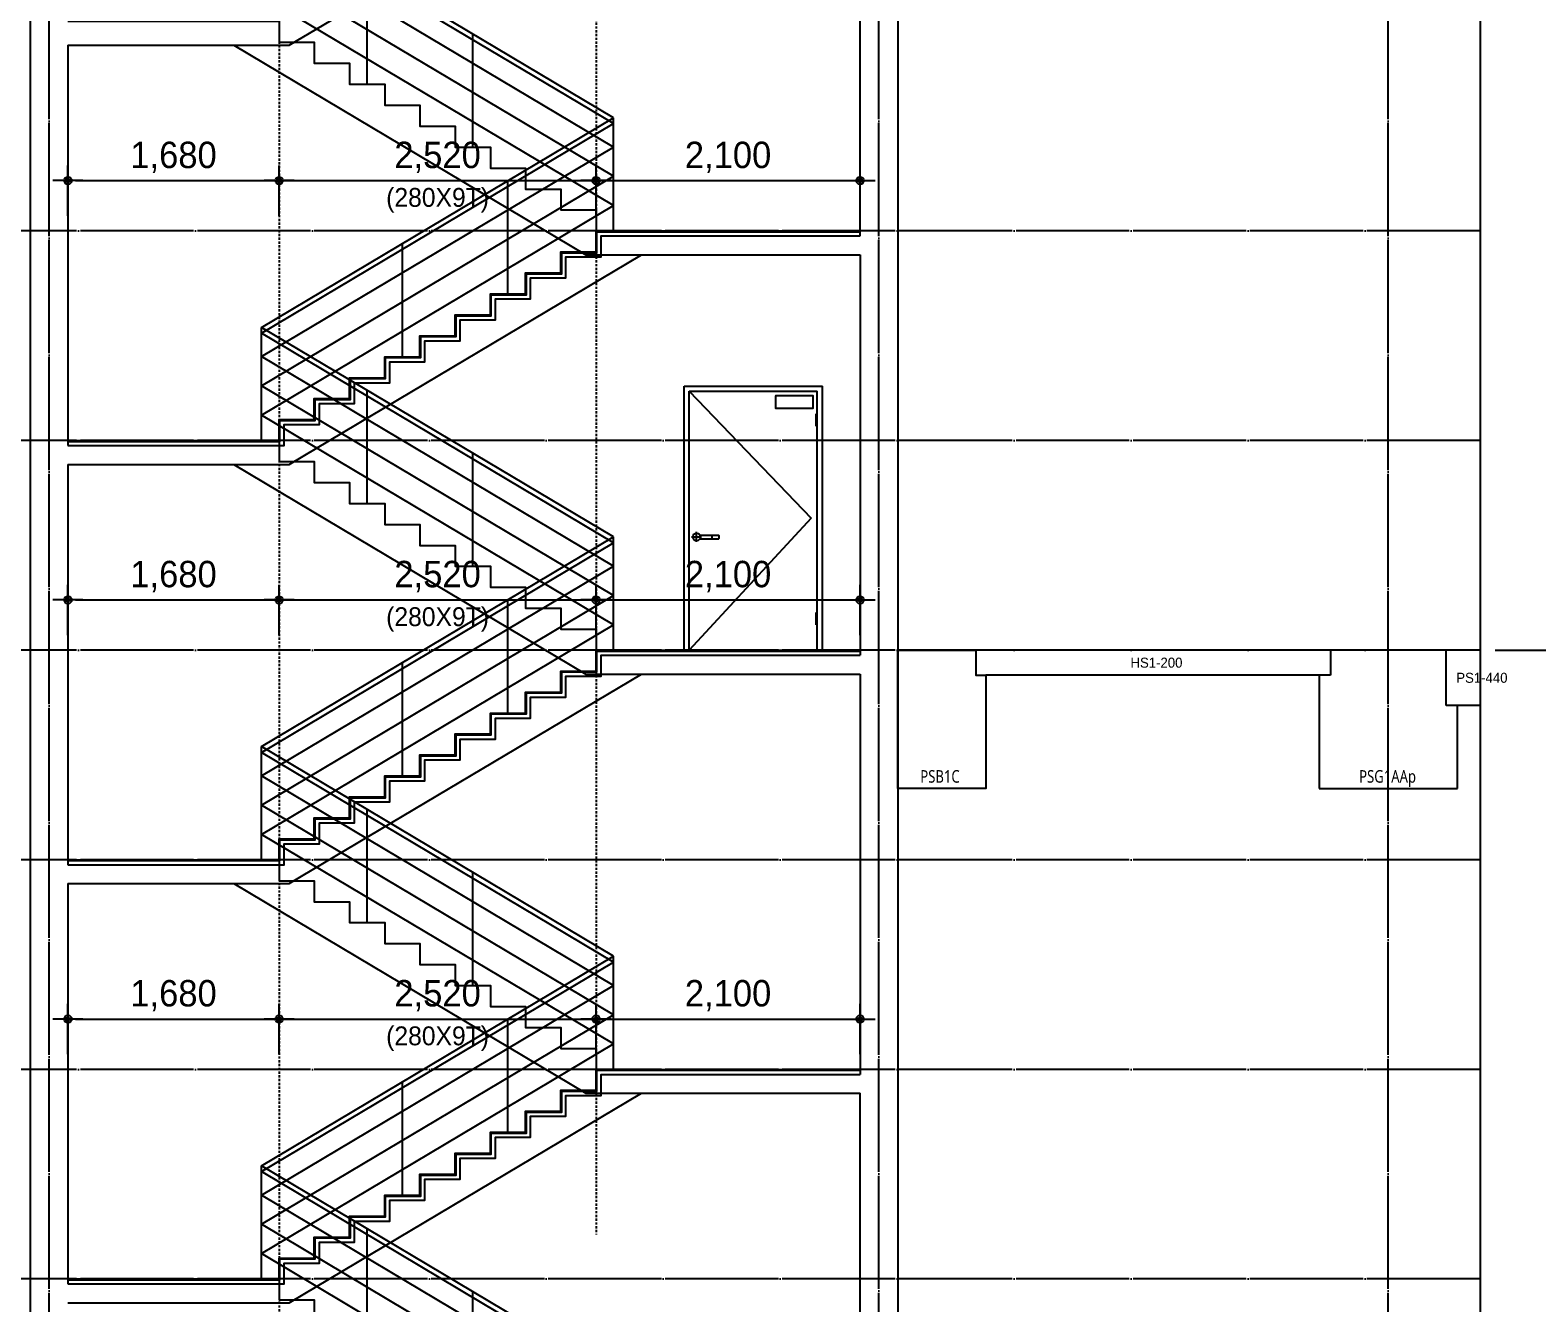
# Model space of a CAD drawing. Header units: millimetres. Extents: x 11948722 to 13111668, y -10771712 to -10232988.
# Drawn here: x 12690416 to 12702398, y -10486894 to -10476774 of the extents above; entities that cross this region are included whole.
import ezdxf
from ezdxf.enums import TextEntityAlignment as Align

# ---------------------------------------------------------------- set-up
doc = ezdxf.new("R2010")
doc.units = ezdxf.units.MM
doc.header["$LTSCALE"] = 150
doc.header["$MEASUREMENT"] = 0
doc.linetypes.add('CEN', pattern=[6.2, 6, -0.1, 0, -0.1])
doc.linetypes.add('Xref-계단단면도$0$H', pattern=[1, 0.6, -0.4])
doc.layers.get('0').update_dxf_attribs({"linetype": 'CONTINUOUS'})
doc.layers.get('Defpoints').update_dxf_attribs({"color": 117, "linetype": 'CONTINUOUS'})
for name, color, linetype in [('A-중심선', 10, 'CEN'), ('CON-C', 2, 'CONTINUOUS'), ('ELE-8', 8, 'CONTINUOUS'), ('Xref-계단단면도$0$3 dim0', 7, 'CONTINUOUS'), ('Xref-계단단면도$0$A-CEIL', 6, 'CONTINUOUS'), ('Xref-계단단면도$0$A-DIM', 7, 'CONTINUOUS')]:
    doc.layers.add(name, color=color, linetype=linetype)
doc.styles.get("Standard").update_dxf_attribs({"font": 'NanumGothic.ttf'})
doc.styles.add('Xref-계단단면도$0$나눔고딕 Se', font='')
doc.styles.add('Xref-계단단면도$0$돋움', font='')
doc.styles.get('Xref-계단단면도$0$나눔고딕 Se').set_extended_font_data('Dotum')
doc.styles.get('Xref-계단단면도$0$돋움').set_extended_font_data('Dotum')
doc.dimstyles.new('Xref-계단단면도$0$A1-100', dxfattribs={"dimtxt": 3, "dimasz": 1, "dimexe": 2, "dimexo": 2, "dimgap": 1, "dimtad": 1, "dimdec": 0, "dimzin": 12, "dimdsep": 46, "dimlunit": 6, "dimtxsty": 'Xref-계단단면도$0$나눔고딕 Se', "dimblk1": 'Xref-계단단면도$0$DIMDOT', "dimblk2": 'Xref-계단단면도$0$DIMDOT', "dimsah": 1, "dimcen": -1, "dimdle": 2, "dimclrd": 256, "dimclre": 256, "dimclrt": 3, "dimadec": 0, "dimazin": 0, "dimtfac": 1, "dimtdec": 0, "dimtix": 1, "dimtmove": 2, "dimatfit": 3, "dimldrblk": 'Xref-계단단면도$0$DIMDOT', "dimfxl": 1, "dimtvp": 1, "dimtolj": 1, "dimtzin": 12, "dimlwd": -1, "dimlwe": -1, "dimarcsym": 0})

# ---------------------------------------------------------------- blocks, each defined once
blk = doc.blocks.new('Xref-계단단면도$0$DIMDOT')
at = {"color": 0}
blk.add_line((-2, 0), (2, 0), dxfattribs=at)
for radius in [0.5, 0.25]:
    blk.add_circle((0, 0), radius, dxfattribs=at)
blk = doc.blocks.new('*D627')
at = {"layer": 'Defpoints', "color": 0, "ltscale": 1200}
for p in [(12701946, -10471704), (12701946, -10481704), (12704946, -10481704)]:
    blk.add_point(p, dxfattribs=at)
at = {"layer": 'Xref-계단단면도$0$3 dim0'}
for p, q in [((12702066, -10471704), (12705066, -10471704)), ((12704946, -10471764), (12704946, -10481644)), ((12702066, -10481704), (12705066, -10481704))]:
    blk.add_line(p, q, dxfattribs=at)
at = {"layer": 'Xref-계단단면도$0$3 dim0', "ltscale": 1200, "xscale": 60, "yscale": 60, "zscale": 60}
for p, rotation in [((12704946, -10471704), 90), ((12704946, -10481704), 270)]:
    blk.add_blockref('Xref-계단단면도$0$DIMDOT', p, dxfattribs=dict(at, rotation=rotation))
at = {"layer": 'Xref-계단단면도$0$3 dim0', "color": 3, "ltscale": 1200, "insert": (12704761, -10476704), "char_height": 210, "attachment_point": 5, "rotation": 90, "style": 'Xref-계단단면도$0$나눔고딕 Se'}
blk.add_mtext('\\A1;10,000', dxfattribs=at)
blk = doc.blocks.new('*D631')
at = {"layer": 'Defpoints', "color": 0, "ltscale": 1200}
for p in [(12701946, -10461704), (12705546, -10461704), (12701946, -10491704)]:
    blk.add_point(p, dxfattribs=at)
at = {"layer": 'Xref-계단단면도$0$3 dim0'}
for p, q in [((12702066, -10461704), (12705666, -10461704)), ((12705546, -10491644), (12705546, -10461764)), ((12702066, -10491704), (12705666, -10491704))]:
    blk.add_line(p, q, dxfattribs=at)
at = {"layer": 'Xref-계단단면도$0$3 dim0', "ltscale": 1200, "xscale": 60, "yscale": 60, "zscale": 60}
for p, rotation in [((12705546, -10461704), 90), ((12705546, -10491704), 270)]:
    blk.add_blockref('Xref-계단단면도$0$DIMDOT', p, dxfattribs=dict(at, rotation=rotation))
at = {"layer": 'Xref-계단단면도$0$3 dim0', "color": 3, "ltscale": 1200, "insert": (12705361, -10476704), "char_height": 210, "attachment_point": 5, "rotation": 90, "style": 'Xref-계단단면도$0$나눔고딕 Se'}
blk.add_mtext('\\A1;30,000', dxfattribs=at)
blk = doc.blocks.new('*D632')
at = {"layer": 'Defpoints', "color": 0, "ltscale": 1200}
for p in [(12701946, -10481704), (12704946, -10481704), (12701946, -10491704)]:
    blk.add_point(p, dxfattribs=at)
at = {"layer": 'Xref-계단단면도$0$3 dim0'}
for p, q in [((12702066, -10481704), (12705066, -10481704)), ((12704946, -10491644), (12704946, -10481764)), ((12702066, -10491704), (12705066, -10491704))]:
    blk.add_line(p, q, dxfattribs=at)
at = {"layer": 'Xref-계단단면도$0$3 dim0', "ltscale": 1200, "xscale": 60, "yscale": 60, "zscale": 60}
for p, rotation in [((12704946, -10481704), 90), ((12704946, -10491704), 270)]:
    blk.add_blockref('Xref-계단단면도$0$DIMDOT', p, dxfattribs=dict(at, rotation=rotation))
at = {"layer": 'Xref-계단단면도$0$3 dim0', "color": 3, "ltscale": 1200, "insert": (12704761, -10486704), "char_height": 210, "attachment_point": 5, "rotation": 90, "style": 'Xref-계단단면도$0$나눔고딕 Se'}
blk.add_mtext('\\A1;10,000', dxfattribs=at)
blk = doc.blocks.new('*D648')
at = {"layer": 'Defpoints', "color": 0, "lineweight": -3, "ltscale": 1200}
for p in [(12692396, -10481304), (12690716, -10481704), (12692396, -10481704)]:
    blk.add_point(p, dxfattribs=at)
at = {"layer": 'Xref-계단단면도$0$3 dim0'}
for p, q in [((12690716, -10481584), (12690716, -10481184)), ((12692396, -10481584), (12692396, -10481184)), ((12690776, -10481304), (12692336, -10481304))]:
    blk.add_line(p, q, dxfattribs=at)
at = {"layer": 'Xref-계단단면도$0$3 dim0', "ltscale": 1200, "xscale": 60, "yscale": 60, "zscale": 60, "rotation": 180}
blk.add_blockref('Xref-계단단면도$0$DIMDOT', (12690716, -10481304), dxfattribs=at)
at = {"layer": 'Xref-계단단면도$0$3 dim0', "ltscale": 1200, "xscale": 60, "yscale": 60, "zscale": 60}
blk.add_blockref('Xref-계단단면도$0$DIMDOT', (12692396, -10481304), dxfattribs=at)
at = {"layer": 'Xref-계단단면도$0$3 dim0', "color": 3, "ltscale": 1200, "insert": (12691556, -10481118), "char_height": 210, "attachment_point": 5, "style": 'Xref-계단단면도$0$나눔고딕 Se'}
blk.add_mtext('\\A1;1,680', dxfattribs=at)
blk = doc.blocks.new('*D650')
at = {"layer": 'Defpoints', "color": 0, "lineweight": -3, "ltscale": 1200}
for p in [(12697016, -10481304), (12694916, -10481704), (12697016, -10481704)]:
    blk.add_point(p, dxfattribs=at)
at = {"layer": 'Xref-계단단면도$0$3 dim0'}
for p, q in [((12694916, -10481584), (12694916, -10481184)), ((12697016, -10481584), (12697016, -10481184)), ((12694976, -10481304), (12696956, -10481304))]:
    blk.add_line(p, q, dxfattribs=at)
at = {"layer": 'Xref-계단단면도$0$3 dim0', "ltscale": 1200, "xscale": 60, "yscale": 60, "zscale": 60, "rotation": 180}
blk.add_blockref('Xref-계단단면도$0$DIMDOT', (12694916, -10481304), dxfattribs=at)
at = {"layer": 'Xref-계단단면도$0$3 dim0', "ltscale": 1200, "xscale": 60, "yscale": 60, "zscale": 60}
blk.add_blockref('Xref-계단단면도$0$DIMDOT', (12697016, -10481304), dxfattribs=at)
at = {"layer": 'Xref-계단단면도$0$3 dim0', "color": 3, "ltscale": 1200, "insert": (12695966, -10481118), "char_height": 210, "attachment_point": 5, "style": 'Xref-계단단면도$0$나눔고딕 Se'}
blk.add_mtext('\\A1;2,100', dxfattribs=at)
blk = doc.blocks.new('*D651')
at = {"layer": 'Defpoints', "color": 0, "lineweight": -3, "ltscale": 1200}
for p in [(12692396, -10477970), (12690716, -10478370), (12692396, -10478370)]:
    blk.add_point(p, dxfattribs=at)
at = {"layer": 'Xref-계단단면도$0$3 dim0'}
for p, q in [((12690716, -10478250), (12690716, -10477850)), ((12692396, -10478250), (12692396, -10477850)), ((12690776, -10477970), (12692336, -10477970))]:
    blk.add_line(p, q, dxfattribs=at)
at = {"layer": 'Xref-계단단면도$0$3 dim0', "ltscale": 1200, "xscale": 60, "yscale": 60, "zscale": 60, "rotation": 180}
blk.add_blockref('Xref-계단단면도$0$DIMDOT', (12690716, -10477970), dxfattribs=at)
at = {"layer": 'Xref-계단단면도$0$3 dim0', "ltscale": 1200, "xscale": 60, "yscale": 60, "zscale": 60}
blk.add_blockref('Xref-계단단면도$0$DIMDOT', (12692396, -10477970), dxfattribs=at)
at = {"layer": 'Xref-계단단면도$0$3 dim0', "color": 3, "ltscale": 1200, "insert": (12691556, -10477785), "char_height": 210, "attachment_point": 5, "style": 'Xref-계단단면도$0$나눔고딕 Se'}
blk.add_mtext('\\A1;1,680', dxfattribs=at)
blk = doc.blocks.new('*D653')
at = {"layer": 'Defpoints', "color": 0, "lineweight": -3, "ltscale": 1200}
for p in [(12697016, -10477970), (12694916, -10478370), (12697016, -10478370)]:
    blk.add_point(p, dxfattribs=at)
at = {"layer": 'Xref-계단단면도$0$3 dim0'}
for p, q in [((12694916, -10478250), (12694916, -10477850)), ((12697016, -10478250), (12697016, -10477850)), ((12694976, -10477970), (12696956, -10477970))]:
    blk.add_line(p, q, dxfattribs=at)
at = {"layer": 'Xref-계단단면도$0$3 dim0', "ltscale": 1200, "xscale": 60, "yscale": 60, "zscale": 60, "rotation": 180}
blk.add_blockref('Xref-계단단면도$0$DIMDOT', (12694916, -10477970), dxfattribs=at)
at = {"layer": 'Xref-계단단면도$0$3 dim0', "ltscale": 1200, "xscale": 60, "yscale": 60, "zscale": 60}
blk.add_blockref('Xref-계단단면도$0$DIMDOT', (12697016, -10477970), dxfattribs=at)
at = {"layer": 'Xref-계단단면도$0$3 dim0', "color": 3, "ltscale": 1200, "insert": (12695966, -10477785), "char_height": 210, "attachment_point": 5, "style": 'Xref-계단단면도$0$나눔고딕 Se'}
blk.add_mtext('\\A1;2,100', dxfattribs=at)
blk = doc.blocks.new('*D660')
at = {"layer": 'Defpoints', "color": 0, "lineweight": -3, "ltscale": 1200}
for p in [(12692396, -10484637), (12690716, -10485037), (12692396, -10485037)]:
    blk.add_point(p, dxfattribs=at)
at = {"layer": 'Xref-계단단면도$0$3 dim0'}
for p, q in [((12690716, -10484917), (12690716, -10484517)), ((12692396, -10484917), (12692396, -10484517)), ((12690776, -10484637), (12692336, -10484637))]:
    blk.add_line(p, q, dxfattribs=at)
at = {"layer": 'Xref-계단단면도$0$3 dim0', "ltscale": 1200, "xscale": 60, "yscale": 60, "zscale": 60, "rotation": 180}
blk.add_blockref('Xref-계단단면도$0$DIMDOT', (12690716, -10484637), dxfattribs=at)
at = {"layer": 'Xref-계단단면도$0$3 dim0', "ltscale": 1200, "xscale": 60, "yscale": 60, "zscale": 60}
blk.add_blockref('Xref-계단단면도$0$DIMDOT', (12692396, -10484637), dxfattribs=at)
at = {"layer": 'Xref-계단단면도$0$3 dim0', "color": 3, "ltscale": 1200, "insert": (12691556, -10484451), "char_height": 210, "attachment_point": 5, "style": 'Xref-계단단면도$0$나눔고딕 Se'}
blk.add_mtext('\\A1;1,680', dxfattribs=at)
blk = doc.blocks.new('*D662')
at = {"layer": 'Defpoints', "color": 0, "lineweight": -3, "ltscale": 1200}
for p in [(12697016, -10484637), (12694916, -10485037), (12697016, -10485037)]:
    blk.add_point(p, dxfattribs=at)
at = {"layer": 'Xref-계단단면도$0$3 dim0'}
for p, q in [((12694916, -10484917), (12694916, -10484517)), ((12697016, -10484917), (12697016, -10484517)), ((12694976, -10484637), (12696956, -10484637))]:
    blk.add_line(p, q, dxfattribs=at)
at = {"layer": 'Xref-계단단면도$0$3 dim0', "ltscale": 1200, "xscale": 60, "yscale": 60, "zscale": 60, "rotation": 180}
blk.add_blockref('Xref-계단단면도$0$DIMDOT', (12694916, -10484637), dxfattribs=at)
at = {"layer": 'Xref-계단단면도$0$3 dim0', "ltscale": 1200, "xscale": 60, "yscale": 60, "zscale": 60}
blk.add_blockref('Xref-계단단면도$0$DIMDOT', (12697016, -10484637), dxfattribs=at)
at = {"layer": 'Xref-계단단면도$0$3 dim0', "color": 3, "ltscale": 1200, "insert": (12695966, -10484451), "char_height": 210, "attachment_point": 5, "style": 'Xref-계단단면도$0$나눔고딕 Se'}
blk.add_mtext('\\A1;2,100', dxfattribs=at)
blk = doc.blocks.new('*D649')
at = {"layer": 'Defpoints', "color": 0, "lineweight": -3, "ltscale": 1200}
for p in [(12694916, -10481304), (12692396, -10481704), (12694916, -10481704)]:
    blk.add_point(p, dxfattribs=at)
at = {"layer": 'Xref-계단단면도$0$3 dim0'}
for p, q in [((12692396, -10481584), (12692396, -10481184)), ((12694916, -10481584), (12694916, -10481184)), ((12692456, -10481304), (12694856, -10481304))]:
    blk.add_line(p, q, dxfattribs=at)
at = {"layer": 'Xref-계단단면도$0$3 dim0', "ltscale": 1200, "xscale": 60, "yscale": 60, "zscale": 60, "rotation": 180}
blk.add_blockref('Xref-계단단면도$0$DIMDOT', (12692396, -10481304), dxfattribs=at)
at = {"layer": 'Xref-계단단면도$0$3 dim0', "ltscale": 1200, "xscale": 60, "yscale": 60, "zscale": 60}
blk.add_blockref('Xref-계단단면도$0$DIMDOT', (12694916, -10481304), dxfattribs=at)
at = {"layer": 'Xref-계단단면도$0$3 dim0', "color": 3, "ltscale": 1200, "char_height": 210, "attachment_point": 5, "style": 'Xref-계단단면도$0$나눔고딕 Se'}
for s, insert in [('\\A1;2,520', (12693656, -10481118)), ('\\H0.714286x;(280X9T)', (12693656, -10481460))]:
    blk.add_mtext(s, dxfattribs=dict(at, insert=insert))
blk = doc.blocks.new('*D652')
at = {"layer": 'Defpoints', "color": 0, "lineweight": -3, "ltscale": 1200}
for p in [(12694916, -10477970), (12692396, -10478370), (12694916, -10478370)]:
    blk.add_point(p, dxfattribs=at)
at = {"layer": 'Xref-계단단면도$0$3 dim0'}
for p, q in [((12692396, -10478250), (12692396, -10477850)), ((12694916, -10478250), (12694916, -10477850)), ((12692456, -10477970), (12694856, -10477970))]:
    blk.add_line(p, q, dxfattribs=at)
at = {"layer": 'Xref-계단단면도$0$3 dim0', "ltscale": 1200, "xscale": 60, "yscale": 60, "zscale": 60, "rotation": 180}
blk.add_blockref('Xref-계단단면도$0$DIMDOT', (12692396, -10477970), dxfattribs=at)
at = {"layer": 'Xref-계단단면도$0$3 dim0', "ltscale": 1200, "xscale": 60, "yscale": 60, "zscale": 60}
blk.add_blockref('Xref-계단단면도$0$DIMDOT', (12694916, -10477970), dxfattribs=at)
at = {"layer": 'Xref-계단단면도$0$3 dim0', "color": 3, "ltscale": 1200, "char_height": 210, "attachment_point": 5, "style": 'Xref-계단단면도$0$나눔고딕 Se'}
for s, insert in [('\\A1;2,520', (12693656, -10477785)), ('\\H0.714286x;(280X9T)', (12693656, -10478126))]:
    blk.add_mtext(s, dxfattribs=dict(at, insert=insert))
blk = doc.blocks.new('*D661')
at = {"layer": 'Defpoints', "color": 0, "lineweight": -3, "ltscale": 1200}
for p in [(12694916, -10484637), (12692396, -10485037), (12694916, -10485037)]:
    blk.add_point(p, dxfattribs=at)
at = {"layer": 'Xref-계단단면도$0$3 dim0'}
for p, q in [((12692396, -10484917), (12692396, -10484517)), ((12694916, -10484917), (12694916, -10484517)), ((12692456, -10484637), (12694856, -10484637))]:
    blk.add_line(p, q, dxfattribs=at)
at = {"layer": 'Xref-계단단면도$0$3 dim0', "ltscale": 1200, "xscale": 60, "yscale": 60, "zscale": 60, "rotation": 180}
blk.add_blockref('Xref-계단단면도$0$DIMDOT', (12692396, -10484637), dxfattribs=at)
at = {"layer": 'Xref-계단단면도$0$3 dim0', "ltscale": 1200, "xscale": 60, "yscale": 60, "zscale": 60}
blk.add_blockref('Xref-계단단면도$0$DIMDOT', (12694916, -10484637), dxfattribs=at)
at = {"layer": 'Xref-계단단면도$0$3 dim0', "color": 3, "ltscale": 1200, "char_height": 210, "attachment_point": 5, "style": 'Xref-계단단면도$0$나눔고딕 Se'}
for s, insert in [('\\A1;2,520', (12693656, -10484451)), ('\\H0.714286x;(280X9T)', (12693656, -10484793))]:
    blk.add_mtext(s, dxfattribs=dict(at, insert=insert))
blk = doc.blocks.new('A$C52377B3B')
at = {"layer": 'ELE-8', "ltscale": 300}
for p, q in [((-1100, 2100), (0, 2100)), ((-1100, 0), (-1100, 2100)), ((-1060, 2060), (-90, 1050)), ((-1060, 2060), (-40, 2060)), ((-1060, 0), (-1060, 2060)), ((-40, 0), (-40, 2060)), ((0, 0), (0, 2100)), ((-50, 1880), (-40, 1880)), ((-50, 1780), (-50, 1880)), ((-50, 1780), (-40, 1780)), ((-90, 1050), (-1060, 0)), ((-1040, 900), (-960, 900)), ((-1000, 860), (-1000, 940)), ((-974, 915), (-824, 915)), ((-974, 885), (-824, 885)), ((-50, 300), (-40, 300)), ((-50, 200), (-50, 300)), ((-50, 200), (-40, 200)), ((-1100, 0), (0, 0))]:
    blk.add_line(p, q, dxfattribs=at)
blk.add_lwpolyline([(-372, 2023), (-372, 1924, 0.414214), (-371, 1923), (-72, 1923, 0.414214), (-72, 1924), (-72, 2023, 0.414214), (-72, 2023), (-371, 2023, 0.414214)], format="xyb", close=True, dxfattribs=at)
blk.add_circle((-1000, 900), 30, dxfattribs=at)
for start, end in [(150, 210), (330, 30)]:
    blk.add_arc((-850, 900), 30, start, end, dxfattribs=at)
blk = doc.blocks.new('PSB1C')
at = {"layer": 'CON-C', "ltscale": 1200, "flags": 128}
blk.add_lwpolyline([(-350, 0), (-350, 1100), (270, 1100), (270, 900), (350, 900), (350, 0)], close=True, dxfattribs=at)
at = {"layer": 'Defpoints', "color": 1, "width": 0.8}
blk.add_text('PSB1C', height=99.8, dxfattribs=at).set_placement((-171, 96), align=Align.MIDDLE_LEFT)
blk = doc.blocks.new('PSG1AAp')
at = {"layer": 'CON-C', "ltscale": 1200}
for p, q in [((460, 1100), (-460, 1100)), ((-460, 1100), (-460, 900)), ((460, 660), (460, 1100)), ((-550, 900), (-550, 0)), ((-460, 900), (-550, 900)), ((550, 660), (460, 660)), ((550, 0), (550, 660)), ((-550, 0), (550, 0))]:
    blk.add_line(p, q, dxfattribs=at)
at = {"layer": 'Defpoints', "color": 1, "width": 0.8}
blk.add_text('PSG1AAp', height=99.8, dxfattribs=at).set_placement((-231, 96), align=Align.MIDDLE_LEFT)

msp = doc.modelspace()

# ---------------------------------------------------------------- linework, layer by layer
at = {"layer": 'A-중심선'}
for p, q in [((12690565.8, -10505384.5), (12690565.8, -10458703.5)), ((12697165.8, -10505384.5), (12697165.8, -10458703.5)), ((12701215.8, -10505384.5), (12701215.8, -10458703.5)), ((12701946.5, -10478370.2), (12684320.5, -10478370.2)), ((12701946.5, -10480036.9), (12684320.5, -10480036.9)), ((12701946.5, -10481703.5), (12684320.5, -10481703.5)), ((12701946.5, -10483370.2), (12684320.5, -10483370.2)), ((12701946.5, -10485036.9), (12684320.5, -10485036.9)), ((12701946.5, -10486703.5), (12684320.5, -10486703.5))]:
    msp.add_line(p, q, dxfattribs=at)
at = {"layer": 'CON-C', "ltscale": 1200}
for p, q in [((12697315.8, -10461953.5), (12697315.8, -10501943.5)), ((12690415.8, -10463153.5), (12690415.8, -10501943.5)), ((12692477, -10476893.5), (12695277, -10475226.9)), ((12690715.8, -10476893.5), (12690715.8, -10480076.9)), ((12690715.8, -10476893.5), (12692477, -10476893.5)), ((12692477, -10480226.9), (12695277, -10478560.2)), ((12695277, -10478560.2), (12697015.8, -10478560.2)), ((12690715.8, -10480226.9), (12690715.8, -10483410.2)), ((12690715.8, -10480226.9), (12692477, -10480226.9)), ((12692477, -10483560.2), (12695277, -10481893.5)), ((12695277, -10481893.5), (12697015.8, -10481893.5)), ((12690715.8, -10483560.2), (12690715.8, -10486743.5)), ((12690715.8, -10483560.2), (12692477, -10483560.2)), ((12692477, -10486893.5), (12695277, -10485226.9)), ((12695277, -10485226.9), (12697015.8, -10485226.9)), ((12697015.8, -10488743.5), (12697015.8, -10485226.9)), ((12690715.8, -10486893.5), (12692477, -10486893.5))]:
    msp.add_line(p, q, dxfattribs=at)
for points in [[(12697015.8, -10478410.2), (12697015.8, -10475226.9)], [(12697015.8, -10478560.2), (12697015.8, -10481743.5)], [(12700755.8, -10481703.5), (12697935.8, -10481703.5)], [(12701946.5, -10481703.5), (12701675.8, -10481703.5)], [(12697015.8, -10481893.5), (12697015.8, -10485076.9)], [(12700665.8, -10481903.5), (12698015.8, -10481903.5)], [(12701946.5, -10482143.5), (12701765.8, -10482143.5)]]:
    msp.add_lwpolyline(points, dxfattribs=at)
at = {"layer": 'CON-C', "ltscale": 1200, "flags": 128}
for points in [[(12690715.8, -10480076.9), (12692435.8, -10480076.9), (12692435.8, -10479910.2), (12692715.8, -10479910.2), (12692715.8, -10479743.5), (12692995.8, -10479743.5), (12692995.8, -10479576.9), (12693275.8, -10479576.9), (12693275.8, -10479410.2), (12693555.8, -10479410.2), (12693555.8, -10479243.5), (12693835.8, -10479243.5), (12693835.8, -10479076.9), (12694115.8, -10479076.9), (12694115.8, -10478910.2), (12694395.8, -10478910.2), (12694395.8, -10478743.5), (12694675.8, -10478743.5), (12694675.8, -10478576.9), (12694955.8, -10478576.9), (12694955.8, -10478410.2), (12697015.8, -10478410.2)], [(12690715.8, -10483410.2), (12692435.8, -10483410.2), (12692435.8, -10483243.5), (12692715.8, -10483243.5), (12692715.8, -10483076.9), (12692995.8, -10483076.9), (12692995.8, -10482910.2), (12693275.8, -10482910.2), (12693275.8, -10482743.5), (12693555.8, -10482743.5), (12693555.8, -10482576.9), (12693835.8, -10482576.9), (12693835.8, -10482410.2), (12694115.8, -10482410.2), (12694115.8, -10482243.5), (12694395.8, -10482243.5), (12694395.8, -10482076.9), (12694675.8, -10482076.9), (12694675.8, -10481910.2), (12694955.8, -10481910.2), (12694955.8, -10481743.5), (12697015.8, -10481743.5)], [(12690715.8, -10486743.5), (12692435.8, -10486743.5), (12692435.8, -10486576.9), (12692715.8, -10486576.9), (12692715.8, -10486410.2), (12692995.8, -10486410.2), (12692995.8, -10486243.5), (12693275.8, -10486243.5), (12693275.8, -10486076.9), (12693555.8, -10486076.9), (12693555.8, -10485910.2), (12693835.8, -10485910.2), (12693835.8, -10485743.5), (12694115.8, -10485743.5), (12694115.8, -10485576.9), (12694395.8, -10485576.9), (12694395.8, -10485410.2), (12694675.8, -10485410.2), (12694675.8, -10485243.5), (12694955.8, -10485243.5), (12694955.8, -10485076.9), (12697015.8, -10485076.9)]]:
    msp.add_lwpolyline(points, dxfattribs=at)
at = {"layer": 'Defpoints', "ltscale": 1200}
msp.add_lwpolyline([(12684320.5, -10458703.5), (12701946.5, -10458703.5), (12701946.5, -10505384.5), (12684320.5, -10505384.5)], close=True, dxfattribs=at)
at = {"layer": 'ELE-8', "ltscale": 300}
for p, q in [((12695055.8, -10477470.2), (12692255.8, -10475803.5)), ((12695055.8, -10477516.7), (12692255.8, -10475850.1)), ((12695055.8, -10477702.9), (12692255.8, -10476036.3)), ((12695055.8, -10477935.7), (12692255.8, -10476269)), ((12693095.8, -10477203.5), (12693095.8, -10476303.5)), ((12695055.8, -10478168.4), (12692255.8, -10476501.8)), ((12693935.8, -10477703.5), (12693935.8, -10476803.5)), ((12690715.8, -10476893.5), (12692034.5, -10476893.5)), ((12692034.5, -10476893.5), (12694834.5, -10478560.2)), ((12695055.8, -10478370.2), (12695055.8, -10477470.2)), ((12694834.5, -10478560.2), (12697015.8, -10478560.2)), ((12695055.8, -10480803.5), (12692255.8, -10479136.9)), ((12692255.8, -10480036.9), (12692255.8, -10479136.9)), ((12695055.8, -10480850.1), (12692255.8, -10479183.4)), ((12695055.8, -10481036.3), (12692255.8, -10479369.6)), ((12695055.8, -10481269), (12692255.8, -10479602.4)), ((12693095.8, -10480536.9), (12693095.8, -10479636.9)), ((12695055.8, -10481501.8), (12692255.8, -10479835.1)), ((12690715.8, -10480226.9), (12692034.5, -10480226.9)), ((12692034.5, -10480226.9), (12694834.5, -10481893.5)), ((12693935.8, -10481036.9), (12693935.8, -10480136.9)), ((12695055.8, -10481703.5), (12695055.8, -10480803.5)), ((12694834.5, -10481893.5), (12697015.8, -10481893.5)), ((12695055.8, -10484136.9), (12692255.8, -10482470.2)), ((12692255.8, -10483370.2), (12692255.8, -10482470.2)), ((12695055.8, -10484183.4), (12692255.8, -10482516.7)), ((12695055.8, -10484369.6), (12692255.8, -10482702.9)), ((12695055.8, -10484602.4), (12692255.8, -10482935.7)), ((12693095.8, -10483870.2), (12693095.8, -10482970.2)), ((12695055.8, -10484835.1), (12692255.8, -10483168.4)), ((12693935.8, -10484370.2), (12693935.8, -10483470.2)), ((12690715.8, -10483560.2), (12692034.5, -10483560.2)), ((12692034.5, -10483560.2), (12694834.5, -10485226.9)), ((12695055.8, -10485036.9), (12695055.8, -10484136.9)), ((12694834.5, -10485226.9), (12697015.8, -10485226.9)), ((12695615.8, -10487803.5), (12692255.8, -10485803.5)), ((12692255.8, -10486703.5), (12692255.8, -10485803.5)), ((12695615.8, -10487850.1), (12692255.8, -10485850.1)), ((12695615.8, -10488036.3), (12692255.8, -10486036.3)), ((12695615.8, -10488269), (12692255.8, -10486269)), ((12693095.8, -10487203.5), (12693095.8, -10486303.5)), ((12695615.8, -10488501.8), (12692255.8, -10486501.8)), ((12693935.8, -10487703.5), (12693935.8, -10486803.5))]:
    msp.add_line(p, q, dxfattribs=at)
at = {"layer": 'ELE-8', "ltscale": 300, "flags": 128}
for points in [[(12690715.8, -10476703.5), (12692395.8, -10476703.5), (12692395.8, -10476870.2), (12692675.8, -10476870.2), (12692675.8, -10477036.9), (12692955.8, -10477036.9), (12692955.8, -10477203.5), (12693235.8, -10477203.5), (12693235.8, -10477370.2), (12693515.8, -10477370.2), (12693515.8, -10477536.9), (12693795.8, -10477536.9), (12693795.8, -10477703.5), (12694075.8, -10477703.5), (12694075.8, -10477870.2), (12694355.8, -10477870.2), (12694355.8, -10478036.9), (12694635.8, -10478036.9), (12694635.8, -10478203.5), (12694915.8, -10478203.5), (12694915.8, -10478370.2), (12697015.8, -10478370.2)], [(12690715.8, -10480036.9), (12692395.8, -10480036.9), (12692395.8, -10480203.5), (12692675.8, -10480203.5), (12692675.8, -10480370.2), (12692955.8, -10480370.2), (12692955.8, -10480536.9), (12693235.8, -10480536.9), (12693235.8, -10480703.5), (12693515.8, -10480703.5), (12693515.8, -10480870.2), (12693795.8, -10480870.2), (12693795.8, -10481036.9), (12694075.8, -10481036.9), (12694075.8, -10481203.5), (12694355.8, -10481203.5), (12694355.8, -10481370.2), (12694635.8, -10481370.2), (12694635.8, -10481536.9), (12694915.8, -10481536.9), (12694915.8, -10481703.5), (12697015.8, -10481703.5)], [(12690715.8, -10483370.2), (12692395.8, -10483370.2), (12692395.8, -10483536.9), (12692675.8, -10483536.9), (12692675.8, -10483703.5), (12692955.8, -10483703.5), (12692955.8, -10483870.2), (12693235.8, -10483870.2), (12693235.8, -10484036.9), (12693515.8, -10484036.9), (12693515.8, -10484203.5), (12693795.8, -10484203.5), (12693795.8, -10484370.2), (12694075.8, -10484370.2), (12694075.8, -10484536.9), (12694355.8, -10484536.9), (12694355.8, -10484703.5), (12694635.8, -10484703.5), (12694635.8, -10484870.2), (12694915.8, -10484870.2), (12694915.8, -10485036.9), (12697015.8, -10485036.9)], [(12690715.8, -10486703.5), (12692395.8, -10486703.5), (12692395.8, -10486870.2), (12692675.8, -10486870.2), (12692675.8, -10487036.9)]]:
    msp.add_lwpolyline(points, dxfattribs=at)
at = {"layer": 'Xref-계단단면도$0$A-CEIL', "ltscale": 1200}
for p, q in [((12692255.8, -10479136.9), (12695055.8, -10477470.2)), ((12695055.8, -10478370.2), (12695055.8, -10477470.2)), ((12692255.8, -10479183.4), (12695055.8, -10477516.7)), ((12692255.8, -10479369.6), (12695055.8, -10477702.9)), ((12692255.8, -10479602.4), (12695055.8, -10477935.7)), ((12694215.8, -10478870.2), (12694215.8, -10477970.2)), ((12692255.8, -10479835.1), (12695055.8, -10478168.4)), ((12693375.8, -10479370.2), (12693375.8, -10478470.2)), ((12692255.8, -10480036.9), (12692255.8, -10479136.9)), ((12692255.8, -10482470.2), (12695055.8, -10480803.5)), ((12695055.8, -10481703.5), (12695055.8, -10480803.5)), ((12692255.8, -10482516.7), (12695055.8, -10480850.1)), ((12692255.8, -10482702.9), (12695055.8, -10481036.3)), ((12692255.8, -10482935.7), (12695055.8, -10481269)), ((12694215.8, -10482203.5), (12694215.8, -10481303.5)), ((12692255.8, -10483168.4), (12695055.8, -10481501.8)), ((12693375.8, -10482703.5), (12693375.8, -10481803.5)), ((12692255.8, -10483370.2), (12692255.8, -10482470.2)), ((12692255.8, -10485803.5), (12695055.8, -10484136.9)), ((12692255.8, -10485850.1), (12695055.8, -10484183.4)), ((12695055.8, -10485036.9), (12695055.8, -10484136.9)), ((12692255.8, -10486036.3), (12695055.8, -10484369.6)), ((12692255.8, -10486269), (12695055.8, -10484602.4)), ((12694215.8, -10485536.9), (12694215.8, -10484636.9)), ((12692255.8, -10486501.8), (12695055.8, -10484835.1)), ((12693375.8, -10486036.9), (12693375.8, -10485136.9)), ((12692255.8, -10486703.5), (12692255.8, -10485803.5))]:
    msp.add_line(p, q, dxfattribs=at)
at = {"layer": 'Xref-계단단면도$0$A-CEIL', "ltscale": 1200, "flags": 128}
for points in [[(12690715.8, -10480036.9), (12692395.8, -10480036.9), (12692395.8, -10479870.2), (12692675.8, -10479870.2), (12692675.8, -10479703.5), (12692955.8, -10479703.5), (12692955.8, -10479536.9), (12693235.8, -10479536.9), (12693235.8, -10479370.2), (12693515.8, -10479370.2), (12693515.8, -10479203.5), (12693795.8, -10479203.5), (12693795.8, -10479036.9), (12694075.8, -10479036.9), (12694075.8, -10478870.2), (12694355.8, -10478870.2), (12694355.8, -10478703.5), (12694635.8, -10478703.5), (12694635.8, -10478536.9), (12694915.8, -10478536.9), (12694915.8, -10478370.2), (12697015.8, -10478370.2)], [(12690715.8, -10480043.9), (12692402.8, -10480043.9), (12692402.8, -10479877.2), (12692682.8, -10479877.2), (12692682.8, -10479710.5), (12692962.8, -10479710.5), (12692962.8, -10479543.9), (12693242.8, -10479543.9), (12693242.8, -10479377.2), (12693522.8, -10479377.2), (12693522.8, -10479210.5), (12693802.8, -10479210.5), (12693802.8, -10479043.9), (12694082.8, -10479043.9), (12694082.8, -10478877.2), (12694362.8, -10478877.2), (12694362.8, -10478710.5), (12694642.8, -10478710.5), (12694642.8, -10478543.9), (12694922.8, -10478543.9), (12694922.8, -10478377.2), (12697015.8, -10478377.2)], [(12690715.8, -10483370.2), (12692395.8, -10483370.2), (12692395.8, -10483203.5), (12692675.8, -10483203.5), (12692675.8, -10483036.9), (12692955.8, -10483036.9), (12692955.8, -10482870.2), (12693235.8, -10482870.2), (12693235.8, -10482703.5), (12693515.8, -10482703.5), (12693515.8, -10482536.9), (12693795.8, -10482536.9), (12693795.8, -10482370.2), (12694075.8, -10482370.2), (12694075.8, -10482203.5), (12694355.8, -10482203.5), (12694355.8, -10482036.9), (12694635.8, -10482036.9), (12694635.8, -10481870.2), (12694915.8, -10481870.2), (12694915.8, -10481703.5), (12697015.8, -10481703.5)], [(12690715.8, -10483377.2), (12692402.8, -10483377.2), (12692402.8, -10483210.5), (12692682.8, -10483210.5), (12692682.8, -10483043.9), (12692962.8, -10483043.9), (12692962.8, -10482877.2), (12693242.8, -10482877.2), (12693242.8, -10482710.5), (12693522.8, -10482710.5), (12693522.8, -10482543.9), (12693802.8, -10482543.9), (12693802.8, -10482377.2), (12694082.8, -10482377.2), (12694082.8, -10482210.5), (12694362.8, -10482210.5), (12694362.8, -10482043.9), (12694642.8, -10482043.9), (12694642.8, -10481877.2), (12694922.8, -10481877.2), (12694922.8, -10481710.5), (12697015.8, -10481710.5)], [(12690715.8, -10486703.5), (12692395.8, -10486703.5), (12692395.8, -10486536.9), (12692675.8, -10486536.9), (12692675.8, -10486370.2), (12692955.8, -10486370.2), (12692955.8, -10486203.5), (12693235.8, -10486203.5), (12693235.8, -10486036.9), (12693515.8, -10486036.9), (12693515.8, -10485870.2), (12693795.8, -10485870.2), (12693795.8, -10485703.5), (12694075.8, -10485703.5), (12694075.8, -10485536.9), (12694355.8, -10485536.9), (12694355.8, -10485370.2), (12694635.8, -10485370.2), (12694635.8, -10485203.5), (12694915.8, -10485203.5), (12694915.8, -10485036.9), (12697015.8, -10485036.9)], [(12690715.8, -10486710.5), (12692402.8, -10486710.5), (12692402.8, -10486543.9), (12692682.8, -10486543.9), (12692682.8, -10486377.2), (12692962.8, -10486377.2), (12692962.8, -10486210.5), (12693242.8, -10486210.5), (12693242.8, -10486043.9), (12693522.8, -10486043.9), (12693522.8, -10485877.2), (12693802.8, -10485877.2), (12693802.8, -10485710.5), (12694082.8, -10485710.5), (12694082.8, -10485543.9), (12694362.8, -10485543.9), (12694362.8, -10485377.2), (12694642.8, -10485377.2), (12694642.8, -10485210.5), (12694922.8, -10485210.5), (12694922.8, -10485043.9), (12697015.8, -10485043.9)]]:
    msp.add_lwpolyline(points, dxfattribs=at)
at = {"layer": 'Xref-계단단면도$0$A-DIM', "color": 135, "linetype": 'Xref-계단단면도$0$H', "ltscale": 0.2}
for p, q in [((12692395.8, -10468703.5), (12692395.8, -10501046.1)), ((12694915.8, -10468703.5), (12694915.8, -10486348.8))]:
    msp.add_line(p, q, dxfattribs=at)

# ---------------------------------------------------------------- block references
at = {"layer": 'CON-C', "ltscale": 1200}
for name, p in [('A$C52377B3B', (12696715.8, -10481703.5)), ('PSB1C', (12697665.8, -10482803.5)), ('PSG1AAp', (12701215.8, -10482803.5))]:
    msp.add_blockref(name, p, dxfattribs=at)

# ---------------------------------------------------------------- texts
at = {"layer": 'Defpoints', "style": 'Xref-계단단면도$0$돋움'}
for s, p in [('HS1-200', (12699166.4, -10481843)), ('PS1-440', (12701757.3, -10481963.2))]:
    msp.add_text(s, height=80, dxfattribs=at).set_placement(p)

# ---------------------------------------------------------------- dimensions: what is measured, and where the dimension line sits
at = {"layer": 'Xref-계단단면도$0$3 dim0'}
for base, p1, p2, angle, picture, middle in [((12705546.5, -10461703.5), (12701946.5, -10491703.5), (12701946.5, -10461703.5), 90, '*D631', (12705361.1, -10476703.5)), ((12704946.5, -10481703.5), (12701946.5, -10471703.5), (12701946.5, -10481703.5), 90, '*D627', (12704761.1, -10476703.5)), ((12704946.5, -10481703.5), (12701946.5, -10491703.5), (12701946.5, -10481703.5), 270, '*D632', (12704761.1, -10486703.5))]:
    dim = msp.add_linear_dim(base=base, p1=p1, p2=p2, angle=angle, dimstyle='Xref-계단단면도$0$A1-100', override={"dimscale": 60, "dimtxt": 3.5}, dxfattribs=at)
    dim.commit()
    dim.dimension.update_dxf_attribs({"geometry": picture, "text_midpoint": middle})
for base, p1, p2, picture, middle in [((12692395.8, -10477970.2), (12690715.8, -10478370.2), (12692395.8, -10478370.2), '*D651', (12691555.8, -10477784.8)), ((12697015.8, -10477970.2), (12694915.8, -10478370.2), (12697015.8, -10478370.2), '*D653', (12695965.8, -10477784.8)), ((12692395.8, -10481303.5), (12690715.8, -10481703.5), (12692395.8, -10481703.5), '*D648', (12691555.8, -10481118.2)), ((12697015.8, -10481303.5), (12694915.8, -10481703.5), (12697015.8, -10481703.5), '*D650', (12695965.8, -10481118.2)), ((12692395.8, -10484636.9), (12690715.8, -10485036.9), (12692395.8, -10485036.9), '*D660', (12691555.8, -10484451.5)), ((12697015.8, -10484636.9), (12694915.8, -10485036.9), (12697015.8, -10485036.9), '*D662', (12695965.8, -10484451.5))]:
    dim = msp.add_linear_dim(base=base, p1=p1, p2=p2, dimstyle='Xref-계단단면도$0$A1-100', override={"dimscale": 60, "dimtxt": 3.5, "dimblk1": 'Xref-계단단면도$0$DIMDOT', "dimblk2": 'Xref-계단단면도$0$DIMDOT'}, dxfattribs=at)
    dim.commit()
    dim.dimension.update_dxf_attribs({"geometry": picture, "text_midpoint": middle})
for base, p1, p2, picture, middle in [((12694915.8, -10477970.2), (12692395.8, -10478370.2), (12694915.8, -10478370.2), '*D652', (12693655.8, -10477970.2)), ((12694915.8, -10481303.5), (12692395.8, -10481703.5), (12694915.8, -10481703.5), '*D649', (12693655.8, -10481303.5)), ((12694915.8, -10484636.9), (12692395.8, -10485036.9), (12694915.8, -10485036.9), '*D661', (12693655.8, -10484636.9))]:
    dim = msp.add_linear_dim(base=base, p1=p1, p2=p2, text='<>\\X\\H0.714286x;(280X9T)', dimstyle='Xref-계단단면도$0$A1-100', override={"dimscale": 60, "dimtxt": 3.5, "dimtxsty": 'Xref-계단단면도$0$나눔고딕 Se', "dimblk1": 'Xref-계단단면도$0$DIMDOT', "dimblk2": 'Xref-계단단면도$0$DIMDOT'}, dxfattribs=at)
    dim.commit()
    dim.dimension.update_dxf_attribs({"geometry": picture, "text_midpoint": middle})

doc.saveas('drawing.dxf')
